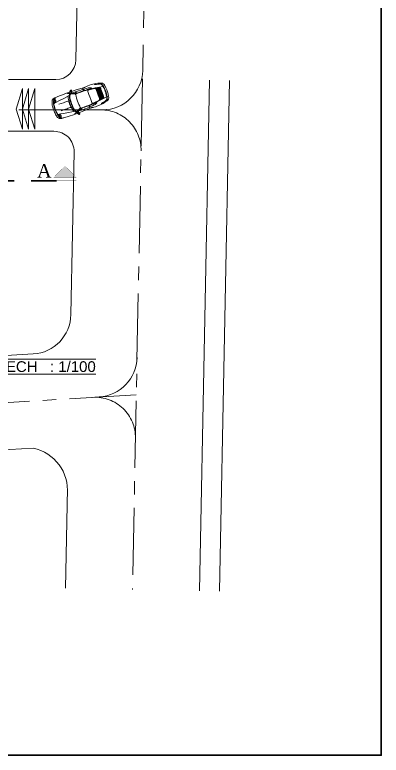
# Model space of a CAD drawing. Header units: metres. Extents: x 0 to 4415, y 1197 to 2590.
# Drawn here: x 1930.3 to 1957.6, y 1226 to 1281.2 of the extents above; entities that cross this region are included whole.
import ezdxf

# ---------------------------------------------------------------- set-up
doc = ezdxf.new("R2010")
doc.units = ezdxf.units.M
doc.linetypes.add('AXES', pattern=[2, 1.25, -0.25, 0.25, -0.25])
doc.layers.add('00-axe', color=7, linetype='AXES', lineweight=5, true_color=0xdb0000)
for name, color, linetype, lineweight in [('00-cot-ext 2', 7, 'Continuous', 13), ('00-MUR', 7, 'Continuous', 30), ('A_TRAM', 10, 'AXES', 15), ('gris', 251, 'Continuous', 9), ('TEXTE', 7, 'Continuous', 9), ('vue', 7, 'Continuous', 5)]:
    doc.layers.add(name, color=color, linetype=linetype, lineweight=lineweight)
doc.styles.add('Code', font='arial.ttf')
doc.styles.add('style5', font='times.ttf')

# ---------------------------------------------------------------- blocks, each defined once
blk = doc.blocks.new('C3a9va5p')
at = {"color": 0, "linetype": 'ByBlock'}
for p, q in [((6.1, 50.8), (8, 56.5)), ((8, 56.5), (10.7, 63.9)), ((10.7, 63.9), (13.9, 70)), ((13.9, 70), (15.1, 71.6)), ((15.1, 71.6), (16.9, 73.2)), ((16.6, 49.6), (20, 60.2)), ((16.9, 73.2), (18.5, 74.3)), ((18.5, 74.3), (21, 76.1)), ((20, 60.2), (22.1, 64.6)), ((20.7, 52.5), (22.5, 58.9)), ((21, 76.1), (23.3, 77.7)), ((22.1, 64.6), (24.1, 67.7)), ((22.5, 58.9), (25, 64.3)), ((23.3, 77.7), (25.7, 78.6)), ((24.1, 67.7), (26.4, 70.2)), ((25, 64.3), (26.6, 68.8)), ((25.7, 78.6), (28, 79.2)), ((26.3, 62), (26.8, 65.6)), ((26.3, 58.4), (26.3, 62)), ((26.8, 55), (26.3, 58.4)), ((26.4, 70.2), (29.6, 73.6)), ((26.6, 68.8), (30, 73.4)), ((26.8, 65.6), (27.7, 68.4)), ((27.7, 68.4), (29.1, 70.4)), ((28, 79.2), (31, 79.5)), ((29.1, 70.4), (30.9, 71.5)), ((29.6, 73.6), (33, 77.2)), ((30, 73.4), (33.5, 76.3)), ((31.6, 71.1), (30.5, 71.3)), ((30.9, 71.5), (32.5, 72)), ((31, 79.5), (34.6, 79.9)), ((32.3, 70.6), (31.6, 71.1)), ((33.2, 70), (32.3, 70.6)), ((32.5, 72), (33.4, 72)), ((33, 77.2), (36.9, 79.4)), ((33.9, 68.3), (33.2, 70)), ((33.4, 72), (34.5, 71.5)), ((33.5, 76.3), (37.3, 78.3)), ((35, 66.1), (33.9, 68.3)), ((34.5, 71.5), (35.9, 69.9)), ((34.6, 79.9), (38.9, 80.3)), ((34.7, 53.6), (35.6, 56.5)), ((35.7, 63.1), (35, 66.1)), ((35.6, 56.5), (35.9, 60.2)), ((35.9, 60.2), (35.7, 63.1)), ((35.9, 69.9), (37, 68.1)), ((36.9, 79.4), (40.5, 80.5)), ((37, 68.1), (38.1, 64.5)), ((37.3, 78.3), (43.8, 80.8)), ((38.1, 56.1), (37.4, 53.1)), ((38.1, 64.5), (38.6, 61.8)), ((38.8, 58.8), (38.1, 56.1)), ((38.6, 61.8), (38.8, 58.8)), ((38.9, 80.3), (43.2, 80.8)), ((43.2, 80.8), (48.2, 81.2)), ((48.2, 81.2), (53, 81.4)), ((53, 81.4), (58.4, 81.8)), ((58.4, 81.8), (78.4, 82.9)), ((59.8, 49.7), (100.7, 55.6)), ((78.4, 82.9), (101.5, 83.5)), ((100.7, 55.6), (146.8, 62.7)), ((101.5, 83.5), (119.8, 83.9)), ((119.8, 83.9), (140.9, 84)), ((136, 54.3), (138.6, 61.4)), ((140.9, 81.5), (140.3, 84)), ((140.9, 84), (157.5, 83.7)), ((141.8, 80.1), (140.9, 81.5)), ((143.6, 78.6), (141.8, 80.1)), ((146.1, 76.9), (143.6, 78.6)), ((145.6, 54.1), (147.9, 58.6)), ((150.2, 75.1), (146.1, 76.9)), ((146.8, 62.7), (148.8, 64.5)), ((147.1, 51.1), (150.4, 58.1)), ((147.9, 58.6), (149.7, 61.7)), ((148.8, 64.5), (151.8, 67.6)), ((149.7, 61.7), (152.4, 64.9)), ((153.6, 74), (150.2, 75.1)), ((150.4, 58.1), (153.1, 62.2)), ((151.8, 67.6), (155.2, 69.9)), ((152.4, 64.9), (155.6, 67.4)), ((153.1, 62.2), (156.3, 64.7)), ((157, 73.5), (153.6, 74)), ((155.2, 69.9), (159.9, 71.9)), ((155.6, 67.4), (159, 69)), ((156.3, 64.7), (159.5, 66.2)), ((160.2, 73.2), (157, 73.5)), ((157.5, 83.7), (159.7, 83.2)), ((158.6, 80.3), (158.8, 81.6)), ((158.6, 78.9), (158.6, 80.3)), ((158.6, 78), (158.6, 78.9)), ((158.8, 76.9), (158.6, 78)), ((158.8, 81.6), (159.3, 82.6)), ((159.3, 75.8), (158.8, 76.9)), ((159, 69), (163.1, 69.8)), ((160.6, 74.4), (159.3, 75.8)), ((159.5, 66.2), (163.5, 67.4)), ((159.7, 83.2), (160.7, 85)), ((159.9, 71.9), (163.7, 72.6)), ((163.7, 72.6), (160.2, 73.2)), ((161.5, 73.7), (160.6, 74.4)), ((160.7, 85), (162, 87.3)), ((162.4, 72.8), (161.5, 73.7)), ((162, 87.3), (163, 88.9)), ((164, 72.6), (162.4, 72.8)), ((163, 88.9), (164.1, 90.9)), ((163.1, 69.8), (169, 70.5)), ((163.5, 67.4), (167.6, 66.7)), ((165.6, 72.8), (164, 72.6)), ((164.1, 90.9), (165.9, 92.7)), ((164.9, 70), (167.6, 69.4)), ((167, 73.2), (165.6, 72.8)), ((165.9, 92.7), (167.5, 94.3)), ((167.9, 74.1), (167, 73.2)), ((167.5, 94.3), (169.6, 95.7)), ((167.6, 69.4), (171, 67.8)), ((167.6, 66.7), (192.1, 55.2)), ((167.7, 80), (168.4, 82.5)), ((167.9, 78.2), (167.7, 80)), ((168.5, 75.3), (167.9, 78.2)), ((168.6, 75.5), (167.9, 74.1)), ((168.4, 82.5), (169.3, 85.2)), ((169.3, 76.6), (168.6, 75.5)), ((169, 70.5), (177.4, 71.2)), ((169.3, 85.2), (170.9, 88.6)), ((169.9, 78.2), (169.3, 76.6)), ((169.6, 95.7), (171.4, 95.9)), ((171.8, 81.8), (169.9, 78.2)), ((170.9, 88.6), (172, 91.1)), ((171, 67.8), (189.8, 59.1)), ((171.4, 95.9), (173, 95.9)), ((172.2, 83.2), (171.8, 81.8)), ((172, 91.1), (173.2, 91.8)), ((172.9, 84.8), (172.2, 83.2)), ((172.3, 83.3), (210.1, 82.6)), ((173.8, 86.1), (172.9, 84.8)), ((173, 95.9), (174.1, 94.7)), ((173.2, 91.8), (175, 92)), ((174.9, 69.8), (173.6, 70.9)), ((174.3, 87.5), (173.8, 86.1)), ((174.1, 94.7), (174.8, 93.4)), ((174.7, 88.8), (174.3, 87.5)), ((175.2, 90.4), (174.7, 88.8)), ((174.8, 93.4), (175, 92)), ((176.2, 68.9), (174.9, 69.8)), ((175, 92), (175.2, 90.4)), ((179.2, 67.7), (176.2, 68.9)), ((177.4, 71.2), (185.8, 71.8)), ((182.8, 65.7), (179.2, 67.7)), ((185.8, 64.3), (182.8, 65.7)), ((185.8, 71.8), (197.1, 71.5)), ((188.5, 63.2), (185.8, 64.3)), ((191.9, 61.6), (188.5, 63.2)), ((189.8, 59.1), (195.2, 57)), ((195, 60.4), (191.9, 61.6)), ((203.6, 58.1), (193.7, 71.6)), ((199.1, 59), (195, 60.4)), ((195.2, 57), (198.6, 56.1)), ((206.8, 57.9), (196.9, 71.5)), ((197.1, 71.5), (207.1, 71.5)), ((198.6, 56.1), (204.5, 55.2)), ((203.6, 58.1), (199.1, 59)), ((207.5, 57.9), (203.6, 58.1)), ((207.1, 71.5), (223.4, 71.2)), ((215, 57.8), (207.5, 57.9)), ((210.1, 82.6), (256.6, 80.1)), ((212.7, 55.1), (225.8, 55.3)), ((227, 58), (215, 57.8)), ((223.4, 71.2), (241.3, 70.4)), ((225.8, 55.3), (237.9, 55.5)), ((241.7, 58.4), (227, 58)), ((237.9, 55.5), (250.1, 55.2)), ((241.3, 70.4), (261.1, 69)), ((255.6, 58.1), (241.7, 58.4)), ((268.5, 57.6), (255.6, 58.1)), ((256.6, 80.1), (272.9, 78.9)), ((265.1, 57.7), (257, 69.3)), ((268.3, 57.6), (259.9, 69.1)), ((260.8, 75.3), (260.2, 79.8)), ((260.4, 69), (260.6, 70.6)), ((260.6, 70.6), (261.1, 72.4)), ((261.1, 72.4), (260.8, 75.3)), ((261.1, 69), (285.3, 67.3)), ((277.1, 57.6), (268.5, 57.6)), ((272.9, 78.9), (274.9, 78.7)), ((274.9, 78.7), (276.7, 78.7)), ((276.7, 78.7), (278.1, 78.9)), ((288.2, 57.1), (277.1, 57.6)), ((278.1, 78.9), (280.1, 79.6)), ((280.1, 79.6), (284.4, 80.4)), ((284.4, 80.4), (290.1, 81.3)), ((285.3, 67.3), (298.7, 65.9)), ((298.2, 56.3), (288.2, 57.1)), ((290.1, 81.3), (302.6, 81.9)), ((309.5, 56.1), (298.2, 56.3)), ((298.7, 65.9), (306.8, 64)), ((302.6, 81.9), (314.6, 82.1)), ((306.8, 64), (314.3, 61.9)), ((315.9, 56.3), (309.5, 56.1)), ((314.3, 61.9), (319.7, 60.1)), ((314.6, 82.1), (328.9, 81.2)), ((320.2, 56.9), (315.9, 56.3)), ((319.7, 60.1), (321.5, 59.4)), ((322, 57.4), (320.2, 56.9)), ((321.5, 59.4), (322.4, 58.8)), ((322.7, 58.1), (322, 57.4)), ((322.4, 58.8), (322.7, 58.1)), ((328.9, 81.2), (340.4, 80)), ((340.4, 80), (353.8, 78.3)), ((351.3, 77.2), (351.3, 78.6)), ((351.8, 75.9), (351.3, 77.2)), ((353.6, 73.8), (351.8, 75.9)), ((356.3, 72.7), (353.6, 73.8)), ((353.8, 78.3), (364.7, 76.9)), ((358.8, 71.5), (356.3, 72.7)), ((361.9, 70.4), (358.8, 71.5)), ((365.3, 69.7), (361.9, 70.4)), ((364.7, 76.9), (378.5, 73.7)), ((376.4, 67.4), (365.3, 69.7)), ((385.3, 65.3), (376.4, 67.4)), ((378.5, 73.7), (388.5, 71.2)), ((388.7, 64.4), (385.3, 65.3)), ((388.5, 71.2), (395.3, 69.3)), ((392.3, 63.7), (388.7, 64.4)), ((395.7, 62.3), (391.2, 63.9)), ((395.9, 62.1), (392.3, 63.7)), ((395.3, 69.3), (400.7, 67.7)), ((398.6, 60.7), (395.7, 62.3)), ((398.4, 59.3), (395.9, 62.1)), ((401.8, 54.1), (398.4, 59.3)), ((401.6, 58.4), (398.6, 60.7)), ((400.7, 67.7), (404.8, 66.3)), ((403.8, 55.9), (401.6, 58.4)), ((406.1, 52.5), (403.8, 55.9)), ((404.8, 66.3), (408.4, 64.5)), ((408.4, 64.5), (410.7, 62.9)), ((410.7, 62.9), (412.7, 61.1)), ((412.7, 61.1), (415.6, 57.2)), ((415.6, 57.2), (418.1, 53.3)), ((0.5, 0.9), (0.4, -8.4)), ((0.5, 10.2), (0.8, 19.5)), ((0.5, 0.9), (0.5, 10.2)), ((0.8, 19.5), (2, 28.8)), ((2, 28.8), (2.7, 35.8)), ((2.7, 35.8), (4.1, 43.5)), ((4.1, 43.5), (6.1, 50.8)), ((11.1, 0.9), (11.4, 9.3)), ((11.1, 0.8), (11.3, -7.6)), ((11.4, 9.3), (11.9, 18.8)), ((11.9, 18.8), (13.1, 29.9)), ((13.1, 29.9), (14.5, 40.5)), ((14.1, 0.8), (14, -10.1)), ((14.1, 11.8), (15.6, 29.2)), ((14.1, 0.9), (14.1, 11.8)), ((14.5, 40.5), (16.6, 49.6)), ((15.6, 29.2), (17.2, 38.5)), ((17.2, 38.5), (18.3, 44.4)), ((18.1, 43.4), (19.5, 43.5)), ((18.3, 44.4), (20.7, 52.5)), ((19.5, 43.5), (39.4, 46.3)), ((27.4, 52.7), (26.8, 55)), ((28.8, 50), (27.4, 52.7)), ((29.9, 48.6), (28.8, 50)), ((29.8, 48.8), (31.1, 48.6)), ((31.3, 48), (29.9, 48.6)), ((31.1, 48.6), (32, 48.9)), ((32.4, 47.7), (31.3, 48)), ((32, 48.9), (32.9, 49.5)), ((33.8, 48.2), (32.4, 47.7)), ((32.9, 49.5), (33.8, 51.1)), ((33.8, 51.1), (34.7, 53.6)), ((35.2, 49.1), (33.8, 48.2)), ((36.3, 50.7), (35.2, 49.1)), ((37.4, 53.1), (36.3, 50.7)), ((39.4, 46.3), (59.8, 49.7)), ((87, 25.7), (52.5, 26.1)), ((98.7, 25.9), (87, 25.7)), ((107.1, 25.9), (98.7, 25.9)), ((115.8, 26.1), (107.1, 25.9)), ((123, 26), (115.8, 26.1)), ((128.7, 25.8), (123, 26)), ((127.2, 0.2), (127.5, 5.2)), ((127.5, 5.2), (127.7, 9.9)), ((127.7, 9.9), (128, 16.3)), ((128, 16.3), (128.4, 22.2)), ((128.4, 22.2), (128.7, 25.8)), ((130.2, 8.8), (130.9, 21.2)), ((130.2, 0.2), (130.2, 8.8)), ((130.9, 21.2), (132.1, 34.8)), ((132.1, 34.8), (133.8, 45.7)), ((133.8, 45.7), (136, 54.3)), ((139.7, 8.7), (140, 19.8)), ((139.7, -0.1), (139.7, 8.7)), ((140, 19.8), (141, 33)), ((141, 33), (142.6, 43.2)), ((142.6, 43.2), (145.6, 54.1)), ((142.6, -0.1), (142.7, 18)), ((142.7, 18), (143.9, 34.6)), ((143.9, 34.6), (145.1, 42.5)), ((145.1, 42.5), (147.1, 51.1)), ((191.9, 24.4), (191.1, -0.3)), ((192.9, 40), (191.9, 24.4)), ((192.1, 55.2), (193.6, 54.1)), ((194.1, 49.1), (192.9, 40)), ((193.6, 54.1), (194.1, 52.9)), ((194.1, 52.9), (194.1, 49.1)), ((204.5, 55.2), (212.7, 55.1)), ((250.1, 55.2), (262.8, 54.9)), ((262.8, 54.9), (276.8, 54.4)), ((276.8, 54.4), (294.7, 53.4)), ((287.2, 42.6), (287.7, 45.7)), ((287.3, 19.2), (287.2, 42.6)), ((287.5, -1.2), (287.3, 19.2)), ((287.7, 45.7), (289.1, 48)), ((289.1, 48), (291.8, 49.8)), ((291.8, 49.8), (296.1, 50.5)), ((294.7, 53.4), (312.2, 52.2)), ((296.1, 50.5), (300.6, 50)), ((300.6, 50), (340.8, 46.7)), ((312.2, 52.2), (327.9, 50.8)), ((327.9, 50.8), (347.3, 48.4)), ((340.8, 46.7), (345.1, 45.5)), ((345.1, 45.5), (348.7, 42.8)), ((347.3, 48.4), (380, 43.3)), ((348.7, 42.8), (349.8, 40.7)), ((349.8, 40.7), (350.2, 36)), ((350.2, 36), (350.9, 26.2)), ((350.9, 26.2), (351.5, 14.6)), ((351.5, 14.6), (351.9, -1.7)), ((355.4, 23.5), (353.5, 47.5)), ((356.2, -1.9), (355.4, 23.5)), ((357.5, 37.7), (357.7, 40.2)), ((358.1, 26.2), (357.5, 37.7)), ((357.7, 40.2), (358.9, 42)), ((358.8, 11.6), (358.1, 26.2)), ((358.9, -2), (358.8, 11.6)), ((358.9, 42), (362, 43.2)), ((360.4, 32.3), (360.7, 34.3)), ((360.8, 16.6), (360.4, 32.3)), ((360.5, 39.3), (361.8, 40)), ((360.7, 34.3), (362, 35.7)), ((360.9, -2), (360.8, 16.6)), ((361.8, 40), (363.8, 40)), ((362, 43.2), (377.5, 40.8)), ((362, 35.7), (363.8, 36.8)), ((362.5, -1.7), (362, 35.7)), ((363.8, 40), (376.3, 37.7)), ((363.8, 36.8), (366.1, 37)), ((365.3, -2), (364.5, 36.9)), ((366.1, 37), (372.9, 35.4)), ((367.8, -2), (367.4, 36.7)), ((370.3, -2), (370, 36.1)), ((372.9, 35.4), (375.2, 34)), ((373.2, -2), (373.1, 35.3)), ((375.2, 34), (376.3, 32.7)), ((376.1, -2.2), (376.2, 32.8)), ((376.3, 37.7), (378.3, 36.3)), ((376.3, 32.7), (377.6, 30.6)), ((377.5, 40.8), (379.9, 39.7)), ((377.6, 30.6), (378.3, 28.6)), ((378.3, 36.3), (379.9, 34.9)), ((378.3, 28.6), (378.3, 26.1)), ((378.3, 26.1), (378.6, -2)), ((379.9, 39.7), (382, 37.9)), ((379.9, 34.9), (381.3, 33.3)), ((380, 43.3), (406.5, 38.9)), ((381.3, 33.3), (381.9, 30.8)), ((381.9, 30.8), (382.6, 28.6)), ((382, 37.9), (383.3, 36)), ((382.6, 28.6), (382.5, -2.1)), ((383.3, 36), (384.9, 33.3)), ((384.9, 33.3), (385.3, 29.9)), ((385.3, 29.9), (385.5, 24.7)), ((385.5, 24.7), (385.5, 20.2)), ((385.5, 20.2), (385.7, -2.1)), ((404, 49.1), (401.8, 54.1)), ((405.4, 44.8), (404, 49.1)), ((406.5, 39.6), (405.4, 44.8)), ((407.4, 48.9), (406.1, 52.5)), ((408.5, 26.2), (406.5, 39.6)), ((406.5, 38.9), (410.6, 38.2)), ((409.4, 43.9), (407.4, 48.9)), ((409.7, 10.1), (408.5, 26.2)), ((409, 19.2), (412.7, 19.1)), ((410.6, 38.4), (409.4, 43.9)), ((410.2, -2.4), (409.7, 10.1)), ((412.7, 19.4), (410.6, 38.4)), ((410.6, 38.2), (421.9, 38.1)), ((413.5, -2.2), (412.7, 19.4)), ((418.1, 53.3), (420.3, 46.8)), ((420.3, 46.8), (421.5, 41.5)), ((421.5, 41.5), (422.3, 34.3)), ((422.3, 34.3), (423, 28.8)), ((423, 28.8), (423.4, 22.7)), ((423.4, 22.7), (424.1, 14.8)), ((424.1, 14.8), (424.2, 6.6)), ((424.2, 6.6), (424.4, -2.2)), ((0.4, -8.4), (0.5, -17.6)), ((0.5, -17.6), (1.5, -27)), ((1.5, -27), (2.1, -34)), ((2.1, -34), (3.4, -41.7)), ((3.4, -41.7), (5.4, -49)), ((5.4, -49), (7.1, -54.7)), ((7.1, -54.7), (9.8, -62.2)), ((11.3, -7.6), (11.6, -17.1)), ((11.6, -17.1), (12.6, -28.2)), ((12.6, -28.2), (13.9, -38.9)), ((13.9, -38.9), (15.8, -48)), ((14, -10.1), (15.1, -27.6)), ((15.1, -27.6), (16.6, -36.9)), ((15.8, -48), (19.1, -58.7)), ((16.6, -36.9), (17.7, -42.8)), ((17.5, -41.8), (18.8, -41.9)), ((17.7, -42.8), (19.9, -51)), ((18.8, -41.9), (38.8, -45.1)), ((19.9, -51), (21.6, -57.3)), ((26, -53.5), (25.5, -56.9)), ((26.7, -51.3), (26, -53.5)), ((28.1, -48.6), (26.7, -51.3)), ((29.2, -47.2), (28.1, -48.6)), ((29.1, -47.3), (30.3, -47.2)), ((30.6, -46.6), (29.2, -47.2)), ((30.3, -47.2), (31.2, -47.5)), ((31.7, -46.3), (30.6, -46.6)), ((31.2, -47.5), (32.1, -48.1)), ((33.1, -46.8), (31.7, -46.3)), ((32.1, -48.1), (33, -49.7)), ((33, -49.7), (33.9, -52.3)), ((34.4, -47.7), (33.1, -46.8)), ((33.9, -52.3), (34.8, -55.2)), ((35.5, -49.3), (34.4, -47.7)), ((34.8, -55.2), (35, -58.8)), ((36.6, -51.8), (35.5, -49.3)), ((37.3, -54.8), (36.6, -51.8)), ((38, -57.5), (37.3, -54.8)), ((38.8, -45.1), (59.1, -48.7)), ((86.6, -25.1), (52.1, -25)), ((59.1, -48.7), (99.9, -55.2)), ((98.4, -25.5), (86.6, -25.1)), ((106.8, -25.6), (98.4, -25.5)), ((115.4, -25.9), (106.8, -25.6)), ((122.6, -26), (115.4, -25.9)), ((128.3, -25.8), (122.6, -26)), ((127.2, -0.2), (127.4, -5.2)), ((127.4, -5.2), (127.5, -9.9)), ((127.5, -9.9), (127.7, -16.3)), ((127.7, -16.3), (128.1, -22.2)), ((128.1, -22.2), (128.3, -25.8)), ((130.2, -0.2), (130.1, -8.9)), ((130.1, -8.9), (130.6, -21.3)), ((130.6, -21.3), (131.6, -34.9)), ((131.6, -34.9), (133.1, -45.8)), ((133.1, -45.8), (135.2, -54.5)), ((135.2, -54.5), (137.7, -61.6)), ((139.7, -0.1), (139.6, -9)), ((139.6, -9), (139.7, -20)), ((139.7, -20), (140.5, -33.2)), ((140.5, -33.2), (141.9, -43.4)), ((141.9, -43.4), (144.8, -54.4)), ((142.6, -0.1), (142.4, -18.3)), ((142.4, -18.3), (143.4, -34.8)), ((143.4, -34.8), (144.4, -42.8)), ((144.4, -42.8), (146.4, -51.4)), ((144.8, -54.4), (147, -58.9)), ((146.4, -51.4), (149.5, -58.5)), ((191.6, -25.4), (191.1, -0.6)), ((191.2, -56.2), (192.8, -55.1)), ((192.3, -41), (191.6, -25.4)), ((193.3, -50.1), (192.3, -41)), ((192.8, -55.1), (193.3, -54)), ((193.3, -54), (193.3, -50.1)), ((287, -21.6), (286.6, -45)), ((286.6, -45), (287, -48.2)), ((287.5, -1.2), (287, -21.6)), ((287, -48.2), (288.3, -50.4)), ((288.3, -50.4), (291, -52.3)), ((291, -52.3), (295.3, -53)), ((293.9, -55.9), (311.4, -55)), ((295.3, -53), (299.9, -52.6)), ((299.9, -52.6), (340, -49.9)), ((311.4, -55), (327.1, -53.8)), ((327.1, -53.8), (346.6, -51.7)), ((340, -49.9), (344.4, -48.8)), ((344.4, -48.8), (348, -46.1)), ((346.6, -51.7), (379.3, -47.1)), ((348, -46.1), (349.2, -44.1)), ((349.2, -44.1), (349.7, -39.3)), ((349.7, -39.3), (350.4, -29.6)), ((350.4, -29.6), (351.3, -18)), ((351.3, -18), (351.9, -1.7)), ((355, -26.9), (352.8, -50.9)), ((356.2, -1.5), (355, -26.9)), ((357.7, -29.6), (356.9, -41.2)), ((356.9, -41.2), (357.1, -43.7)), ((357.1, -43.7), (358.2, -45.5)), ((358.6, -15.1), (357.7, -29.6)), ((358.2, -45.5), (361.4, -46.7)), ((358.9, -1.5), (358.6, -15.1)), ((359.8, -42.8), (361.2, -43.5)), ((360.5, -20.2), (359.9, -35.8)), ((359.9, -35.8), (360.1, -37.8)), ((360.1, -37.8), (361.5, -39.2)), ((361, -1.6), (360.5, -20.2)), ((361.2, -43.5), (363.2, -43.5)), ((361.4, -46.7), (376.8, -44.6)), ((362.5, -1.8), (361.5, -39.2)), ((361.5, -39.2), (363.3, -40.4)), ((363.2, -43.5), (375.7, -41.4)), ((363.3, -40.4), (365.5, -40.6)), ((365.3, -1.6), (363.9, -40.4)), ((365.5, -40.6), (372.3, -39.1)), ((367.8, -1.6), (366.8, -40.3)), ((370.3, -1.7), (369.4, -39.7)), ((372.3, -39.1), (374.6, -37.8)), ((373.2, -1.7), (372.5, -39)), ((374.6, -37.8), (375.8, -36.4)), ((376.1, -1.5), (375.7, -36.5)), ((375.7, -41.4), (377.8, -40.1)), ((375.8, -36.4), (377.2, -34.4)), ((376.8, -44.6), (379.3, -43.5)), ((377.2, -34.4), (377.9, -32.4)), ((377.8, -40.1), (379.4, -38.7)), ((377.9, -29.8), (378.6, -1.7)), ((377.9, -32.4), (377.9, -29.8)), ((379.3, -43.5), (381.4, -41.7)), ((379.3, -47.1), (405.9, -43.1)), ((379.4, -38.7), (380.8, -37.1)), ((380.8, -37.1), (381.5, -34.7)), ((381.4, -41.7), (382.8, -39.9)), ((381.5, -34.7), (382.2, -32.4)), ((382.2, -32.4), (382.5, -1.8)), ((382.8, -39.9), (384.4, -37.2)), ((384.4, -37.2), (384.9, -33.8)), ((384.9, -33.8), (385.2, -28.6)), ((385.2, -24), (385.7, -1.8)), ((385.2, -28.6), (385.2, -24)), ((403.3, -53.3), (400.9, -58.2)), ((404.7, -49), (403.3, -53.3)), ((405.8, -43.8), (404.7, -49)), ((406.7, -53.1), (405.3, -56.7)), ((408, -30.4), (405.8, -43.8)), ((405.9, -43.1), (410, -42.4)), ((408.8, -48.1), (406.7, -53.1)), ((409.6, -14.3), (408, -30.4)), ((408.7, -23.4), (412.4, -23.4)), ((410, -42.7), (408.8, -48.1)), ((410.2, -1.9), (409.6, -14.3)), ((412.4, -23.7), (410, -42.7)), ((410, -42.4), (421.3, -42.6)), ((413.5, -2.1), (412.4, -23.7)), ((417.3, -57.7), (419.6, -51.2)), ((419.6, -51.2), (420.8, -46)), ((420.8, -46), (421.8, -38.7)), ((421.8, -38.7), (422.5, -33.3)), ((422.5, -33.3), (423, -27.2)), ((423, -27.2), (423.8, -19.2)), ((423.8, -19.2), (424.1, -11.1)), ((424.1, -11.1), (424.4, -2.2)), ((9.8, -62.2), (12.9, -68.4)), ((12.9, -68.4), (14, -70)), ((14, -70), (15.8, -71.6)), ((15.8, -71.6), (17.4, -72.7)), ((17.4, -72.7), (19.8, -74.5)), ((19.1, -58.7), (21.1, -63)), ((19.8, -74.5), (22.1, -76.2)), ((21.1, -63), (23.1, -66.2)), ((21.6, -57.3), (24.1, -62.8)), ((22.1, -76.2), (24.6, -77.1)), ((23.1, -66.2), (25.3, -68.7)), ((24.1, -62.8), (25.6, -67.4)), ((24.6, -77.1), (26.9, -77.8)), ((25.3, -68.7), (28.5, -72.2)), ((25.5, -56.9), (25.4, -60.5)), ((25.4, -60.5), (25.9, -64.2)), ((25.6, -67.4), (28.9, -71.9)), ((25.9, -64.2), (26.7, -66.9)), ((26.7, -66.9), (28.1, -69)), ((26.9, -77.8), (29.8, -78.1)), ((28.1, -69), (29.9, -70.1)), ((28.5, -72.2), (31.9, -75.8)), ((28.9, -71.9), (32.3, -74.9)), ((30.6, -69.7), (29.4, -69.9)), ((29.8, -78.1), (33.4, -78.6)), ((29.9, -70.1), (31.5, -70.6)), ((31.2, -69.2), (30.6, -69.7)), ((32.2, -68.6), (31.2, -69.2)), ((31.5, -70.6), (32.4, -70.6)), ((31.9, -75.8), (35.7, -78.1)), ((32.9, -67), (32.2, -68.6)), ((32.3, -74.9), (36.1, -77)), ((32.4, -70.6), (33.5, -70.2)), ((34, -64.7), (32.9, -67)), ((33.4, -78.6), (37.7, -79)), ((33.5, -70.2), (34.9, -68.6)), ((34.7, -61.8), (34, -64.7)), ((35, -58.8), (34.7, -61.8)), ((34.9, -68.6), (36, -66.8)), ((35.7, -78.1), (39.3, -79.2)), ((36, -66.8), (37.2, -63.2)), ((36.1, -77), (42.6, -79.6)), ((37.2, -63.2), (37.7, -60.5)), ((37.7, -60.5), (38, -57.5)), ((37.7, -79), (42, -79.6)), ((42, -79.6), (47, -80)), ((47, -80), (51.8, -80.3)), ((51.8, -80.3), (57.2, -80.8)), ((57.2, -80.8), (77.1, -82.2)), ((77.1, -82.2), (100.3, -83.1)), ((99.9, -55.2), (145.8, -63)), ((100.3, -83.1), (118.6, -83.8)), ((118.6, -83.8), (139.7, -84.2)), ((139.7, -81.7), (139, -84.2)), ((140.6, -80.4), (139.7, -81.7)), ((139.7, -84.2), (156.2, -84.2)), ((142.5, -78.8), (140.6, -80.4)), ((145, -77.2), (142.5, -78.8)), ((149.1, -75.5), (145, -77.2)), ((145.8, -63), (147.8, -64.8)), ((147, -58.9), (148.8, -62.1)), ((147.8, -64.8), (150.7, -68)), ((148.8, -62.1), (151.4, -65.3)), ((152.5, -74.4), (149.1, -75.5)), ((149.5, -58.5), (152.2, -62.6)), ((150.7, -68), (154.1, -70.3)), ((151.4, -65.3), (154.6, -67.8)), ((152.2, -62.6), (155.3, -65.1)), ((155.9, -74), (152.5, -74.4)), ((154.1, -70.3), (158.9, -72.4)), ((154.6, -67.8), (158, -69.4)), ((155.3, -65.1), (158.5, -66.7)), ((159.1, -73.8), (155.9, -74)), ((156.2, -84.2), (158.5, -83.7)), ((157.7, -77.4), (157.4, -78.5)), ((157.4, -78.5), (157.4, -79.4)), ((157.4, -79.4), (157.4, -80.8)), ((157.4, -80.8), (157.6, -82.1)), ((157.6, -82.1), (158.1, -83.1)), ((158.1, -76.3), (157.7, -77.4)), ((158, -69.4), (162.1, -70.4)), ((159.5, -74.9), (158.1, -76.3)), ((158.5, -66.7), (162.5, -67.9)), ((158.5, -83.7), (159.4, -85.6)), ((158.9, -72.4), (162.6, -73.2)), ((162.6, -73.2), (159.1, -73.8)), ((159.4, -85.6), (160.7, -87.8)), ((160.4, -74.2), (159.5, -74.9)), ((161.3, -73.3), (160.4, -74.2)), ((160.7, -87.8), (161.6, -89.4)), ((162.9, -73.1), (161.3, -73.3)), ((161.6, -89.4), (162.7, -91.5)), ((162.1, -70.4), (167.9, -71.1)), ((162.5, -67.9), (166.6, -67.3)), ((162.7, -91.5), (164.5, -93.3)), ((164.5, -73.4), (162.9, -73.1)), ((163.9, -70.6), (166.6, -70)), ((165.9, -73.8), (164.5, -73.4)), ((164.5, -93.3), (166.1, -94.9)), ((166.8, -74.7), (165.9, -73.8)), ((166.1, -94.9), (168.1, -96.3)), ((166.7, -78.8), (166.5, -80.7)), ((166.5, -80.7), (167.1, -83.1)), ((166.6, -67.3), (191.2, -56.2)), ((166.6, -70), (170, -68.4)), ((167.4, -75.9), (166.7, -78.8)), ((167.4, -76.1), (166.8, -74.7)), ((167.1, -83.1), (168, -85.9)), ((168.1, -77.3), (167.4, -76.1)), ((167.9, -71.1), (176.3, -71.9)), ((168, -85.9), (169.6, -89.3)), ((168.8, -78.9), (168.1, -77.3)), ((168.1, -96.3), (169.9, -96.5)), ((170.5, -82.5), (168.8, -78.9)), ((169.6, -89.3), (170.7, -91.8)), ((169.9, -96.5), (171.5, -96.6)), ((170, -68.4), (188.9, -60)), ((171, -83.9), (170.5, -82.5)), ((170.7, -91.8), (171.8, -92.5)), ((171.6, -85.5), (171, -83.9)), ((171.1, -84), (208.8, -83.8)), ((171.5, -96.6), (172.7, -95.5)), ((172.5, -86.8), (171.6, -85.5)), ((171.8, -92.5), (173.6, -92.8)), ((173.9, -70.5), (172.5, -71.6)), ((173, -88.2), (172.5, -86.8)), ((172.7, -95.5), (173.4, -94.1)), ((173.4, -89.6), (173, -88.2)), ((173.8, -91.1), (173.4, -89.6)), ((173.4, -94.1), (173.6, -92.8)), ((173.6, -92.8), (173.8, -91.1)), ((175.2, -69.6), (173.9, -70.5)), ((178.2, -68.5), (175.2, -69.6)), ((176.3, -71.9), (184.7, -72.7)), ((181.8, -66.5), (178.2, -68.5)), ((184.8, -65.2), (181.8, -66.5)), ((184.7, -72.7), (196, -72.6)), ((187.5, -64.1), (184.8, -65.2)), ((190.9, -62.5), (187.5, -64.1)), ((188.9, -60), (194.4, -58)), ((194.1, -61.4), (190.9, -62.5)), ((202.8, -59.3), (192.6, -72.6)), ((198.2, -60.1), (194.1, -61.4)), ((194.4, -58), (197.8, -57.2)), ((205.9, -59.1), (195.8, -72.6)), ((196, -72.6), (206, -72.7)), ((197.8, -57.2), (203.7, -56.3)), ((202.8, -59.3), (198.2, -60.1)), ((206.6, -59.1), (202.8, -59.3)), ((203.7, -56.3), (211.9, -56.4)), ((206, -72.7), (222.3, -72.6)), ((214.1, -59.2), (206.6, -59.1)), ((208.8, -83.8), (255.4, -82)), ((211.9, -56.4), (225, -56.8)), ((226.1, -59.5), (214.1, -59.2)), ((222.3, -72.6), (240.2, -72.1)), ((225, -56.8), (237, -57.2)), ((240.8, -60.1), (226.1, -59.5)), ((237, -57.2), (249.3, -57.1)), ((240.2, -72.1), (260, -71)), ((254.7, -60.1), (240.8, -60.1)), ((249.3, -57.1), (262, -57)), ((267.6, -59.7), (254.7, -60.1)), ((255.4, -82), (271.7, -81.1)), ((264.2, -59.8), (255.9, -71.2)), ((267.4, -59.7), (258.9, -71.1)), ((259.7, -77.3), (259, -81.8)), ((259.3, -71), (259.5, -72.6)), ((259.5, -72.6), (260, -74.4)), ((260, -74.4), (259.7, -77.3)), ((260, -71), (284.3, -69.7)), ((262, -57), (276, -56.7)), ((276.2, -59.8), (267.6, -59.7)), ((271.7, -81.1), (273.7, -80.9)), ((273.7, -80.9), (275.5, -80.9)), ((275.5, -80.9), (276.9, -81.2)), ((276, -56.7), (293.9, -55.9)), ((287.3, -59.5), (276.2, -59.8)), ((276.9, -81.2), (278.9, -81.9)), ((278.9, -81.9), (283.2, -82.8)), ((283.2, -82.8), (288.9, -83.8)), ((284.3, -69.7), (297.7, -68.5)), ((297.3, -58.9), (287.3, -59.5)), ((288.9, -83.8), (301.3, -84.6)), ((308.6, -58.8), (297.3, -58.9)), ((297.7, -68.5), (305.8, -66.7)), ((301.3, -84.6), (313.4, -84.9)), ((305.8, -66.7), (313.3, -64.8)), ((315, -59.1), (308.6, -58.8)), ((313.3, -64.8), (318.8, -63)), ((313.4, -84.9), (327.7, -84.2)), ((319.3, -59.8), (315, -59.1)), ((318.8, -63), (320.6, -62.4)), ((321.1, -60.3), (319.3, -59.8)), ((320.6, -62.4), (321.5, -61.7)), ((321.8, -61), (321.1, -60.3)), ((321.5, -61.7), (321.8, -61)), ((327.7, -84.2), (339.2, -83.2)), ((339.2, -83.2), (352.6, -81.7)), ((350.6, -79.2), (350.1, -80.6)), ((350.1, -80.6), (350.1, -82)), ((352.4, -77.2), (350.6, -79.2)), ((355.2, -76.1), (352.4, -77.2)), ((352.6, -81.7), (363.5, -80.5)), ((357.7, -75), (355.2, -76.1)), ((360.9, -73.9), (357.7, -75)), ((364.3, -73.2), (360.9, -73.9)), ((363.5, -80.5), (377.4, -77.5)), ((375.4, -71.1), (364.3, -73.2)), ((384.3, -69.1), (375.4, -71.1)), ((377.4, -77.5), (387.4, -75.1)), ((387.7, -68.3), (384.3, -69.1)), ((387.4, -75.1), (394.2, -73.3)), ((391.3, -67.6), (387.7, -68.3)), ((394.7, -66.3), (390.2, -67.8)), ((395, -66.1), (391.3, -67.6)), ((394.2, -73.3), (399.7, -71.8)), ((397.7, -64.8), (394.7, -66.3)), ((397.5, -63.4), (395, -66.1)), ((400.9, -58.2), (397.5, -63.4)), ((400.7, -62.5), (397.7, -64.8)), ((399.7, -71.8), (403.7, -70.5)), ((403, -60), (400.7, -62.5)), ((405.3, -56.7), (403, -60)), ((403.7, -70.5), (407.4, -68.7)), ((407.4, -68.7), (409.7, -67.2)), ((409.7, -67.2), (411.7, -65.4)), ((411.7, -65.4), (414.7, -61.5)), ((414.7, -61.5), (417.3, -57.7))]:
    blk.add_line(p, q, dxfattribs=at)

msp = doc.modelspace()

# ---------------------------------------------------------------- hatches: boundary and pattern name
at = {"layer": '00-axe', "lineweight": 30}
h = msp.add_hatch(color=256, dxfattribs=at)
h.dxf.hatch_style = 1
h.paths.add_polyline_path([(1934.002, 1269.934), (1934.851, 1269.063), (1933.153, 1269.063)])

# ---------------------------------------------------------------- linework, layer by layer
at = {"layer": '00-axe', "lineweight": 30, "ltscale": 5}
msp.add_line((1891.47, 1268.813), (1933.365, 1268.813), dxfattribs=at)
at = {"layer": '00-axe', "lineweight": 30, "const_width": 0.01}
msp.add_lwpolyline([(1934.002, 1269.934), (1934.851, 1269.063), (1933.153, 1269.063)], close=True, dxfattribs=at)
at = {"layer": '00-axe', "lineweight": 30, "const_width": 0.03}
msp.add_lwpolyline([(1934.851, 1268.813), (1931.878, 1268.813)], dxfattribs=at)
at = {"layer": '00-MUR'}
msp.add_lwpolyline([(1876.229, 1394.647), (1957.608, 1394.647), (1957.608, 1225.98), (1876.229, 1225.98)], close=True, dxfattribs=at)
at = {"layer": 'A_TRAM', "color": 1, "ltscale": 5}
for p, q in [((1940.036, 1288.963), (1939.802, 1277.053)), ((1936.802, 1274.111), (1911.613, 1274.112))]:
    msp.add_line(p, q, dxfattribs=at)
at = {"layer": 'A_TRAM', "ltscale": 4}
for p, q in [((1939.789, 1276.415), (1939.041, 1238.337)), ((1939.326, 1252.866), (1893.126, 1250.049))]:
    msp.add_line(p, q, dxfattribs=at)
at = {"layer": 'A_TRAM', "color": 1, "ltscale": 5}
for centre, start, end in [((1936.802, 1277.111), 270, 358.8742), ((1936.684, 1271.111), 358.8742, 90), ((1936.381, 1255.692), 273.4887, 358.8742), ((1936.263, 1249.673), 358.8742, 93.4887)]:
    msp.add_arc(centre, 3, start, end, dxfattribs=at)
at = {"layer": 'gris'}
for p, q in [((1934.986, 1286.507), (1934.816, 1277.832)), ((1929.786, 1276.361), (1933.316, 1276.361)), ((1944.788, 1276.317), (1944.04, 1238.238)), ((1946.288, 1276.287), (1945.539, 1238.209)), ((1931.624, 1248.889), (1893.339, 1246.555)), ((1934.188, 1245.878), (1934.042, 1238.435))]:
    msp.add_line(p, q, dxfattribs=at)
msp.add_lwpolyline([(1929.71, 1272.511), (1933.182, 1272.511, -0.419981), (1934.681, 1270.982), (1934.443, 1258.838, -0.390816), (1931.626, 1255.903), (1892.913, 1253.542)], format="xyb", dxfattribs=at)
for centre, radius, start, end in [((1933.316, 1277.861), 1.5, 270, 358.8742), ((1930.953, 1245.721), 3.239, 354.9562, 78.0424)]:
    msp.add_arc(centre, radius, start, end, dxfattribs=at)
at = {"layer": 'vue'}
for points in [[(1930.821, 1272.661), (1930.354, 1274.161), (1930.821, 1275.711)], [(1931.287, 1272.661), (1930.821, 1274.161), (1931.287, 1275.711)], [(1931.754, 1272.661), (1931.287, 1274.161), (1931.754, 1275.711)]]:
    msp.add_lwpolyline(points, close=True, dxfattribs=at)

# ---------------------------------------------------------------- block references
at = {"layer": '00-cot-ext 2', "xscale": 0.01, "yscale": 0.01, "zscale": 0.01, "rotation": 20}
msp.add_blockref('C3a9va5p', (1933.151, 1274.101), dxfattribs=at)

# ---------------------------------------------------------------- texts
at = {"layer": '00-axe', "lineweight": 30, "insert": (1933.004, 1270.063), "char_height": 1, "attachment_point": 3, "style": 'style5'}
msp.add_mtext_dynamic_manual_height_columns('A', width=1.68441, gutter_width=12.5, heights=[0], dxfattribs=at)
at = {"layer": 'TEXTE', "insert": (1914.999, 1255.36), "char_height": 0.8, "width": 70.79124, "attachment_point": 1, "style": 'Code'}
msp.add_mtext('{\\L\\OPLAN PARKING SOUS SOL ECH   : 1/100}', dxfattribs=at)

doc.saveas('drawing.dxf')
